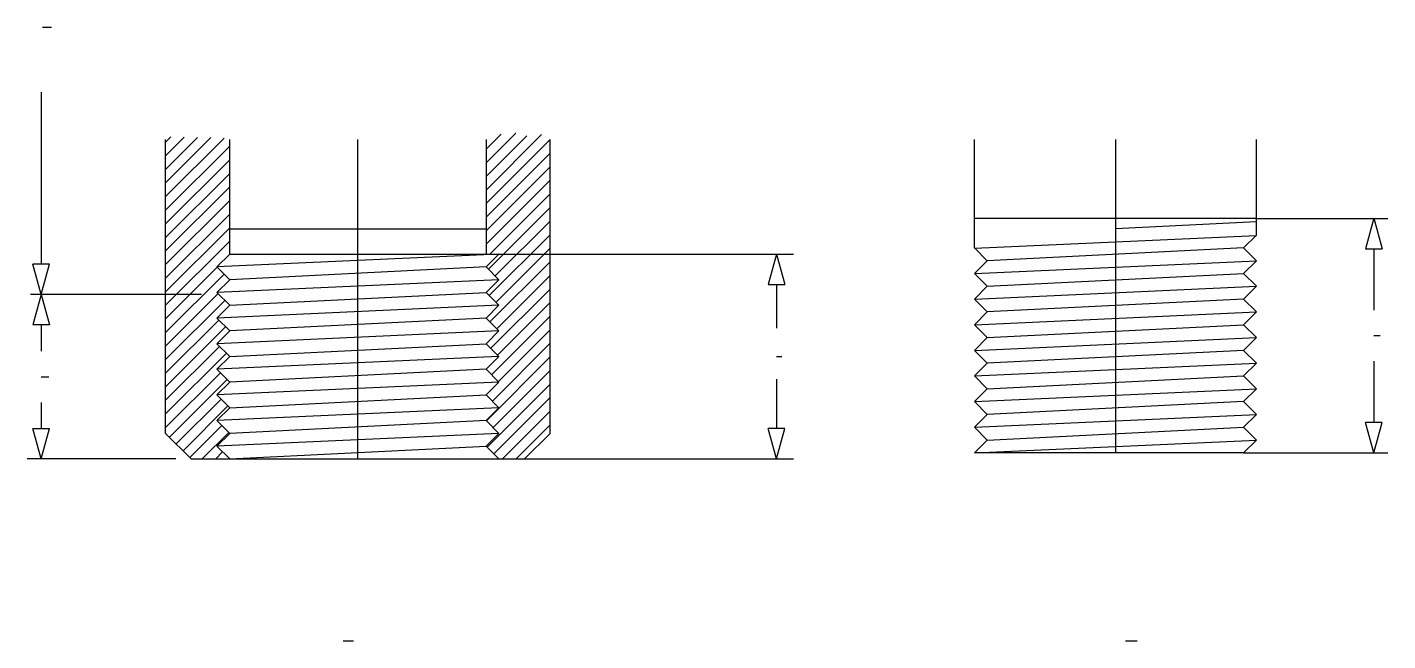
# Model space of a CAD drawing. Extents: x 310 to 1372, y 325 to 804.
import ezdxf

# ---------------------------------------------------------------- set-up
doc = ezdxf.new("R2010")
doc.units = 0
doc.header["$MEASUREMENT"] = 0
doc.layers.get('0').update_dxf_attribs({"linetype": 'CONTINUOUS'})
doc.layers.add('1', color=7, linetype='CONTINUOUS')

msp = doc.modelspace()

# ---------------------------------------------------------------- linework, layer by layer
at = {"color": 4, "linetype": 'Continuous'}
for p, q in [((418.2, 714.6), (422.3, 718.7)), ((418.2, 704), (432.8, 718.6)), ((418.2, 693.4), (443.2, 718.4)), ((418.2, 682.8), (453.6, 718.2)), ((418.2, 672.2), (463.9, 717.8)), ((418.2, 661.6), (468.2, 711.6)), ((668.2, 698.5), (691.3, 721.6)), ((668.2, 709.1), (679.9, 720.8)), ((668.2, 677.3), (711.5, 720.6)), ((668.2, 687.9), (699.9, 719.5)), ((668.2, 666.7), (718.2, 716.7)), ((418.2, 651), (468.2, 701)), ((668.2, 656.1), (718.2, 706.1)), ((418.2, 640.3), (468.2, 690.3)), ((668.2, 645.5), (718.2, 695.5)), ((418.2, 629.7), (468.2, 679.7)), ((668.2, 634.9), (718.2, 684.9)), ((418.2, 619.1), (468.2, 669.1)), ((671.2, 627.3), (718.2, 674.3)), ((418.2, 608.5), (468.2, 658.5)), ((670, 615.5), (718.2, 663.6)), ((418.2, 597.9), (468.2, 647.9)), ((675.3, 610.2), (718.2, 653)), ((418.2, 587.3), (468.2, 637.3)), ((670.6, 594.9), (718.2, 642.4)), ((675.9, 589.6), (718.2, 631.8)), ((418.2, 576.7), (458.5, 617)), ((671.2, 574.3), (718.2, 621.2)), ((418.2, 566.1), (463.8, 611.7)), ((676.5, 569), (718.2, 610.6)), ((418.2, 555.5), (459.1, 596.4)), ((671.8, 553.7), (718.2, 600)), ((418.2, 544.9), (464.4, 591.1)), ((677.2, 548.3), (718.2, 589.4)), ((418.2, 534.3), (459.7, 575.8)), ((672.5, 533), (718.2, 578.8)), ((418.2, 523.7), (465, 570.5)), ((677.8, 527.7), (718.2, 568.2)), ((418.2, 513.1), (460.3, 555.2)), ((673.1, 512.4), (718.2, 557.6)), ((418.2, 502.5), (465.6, 549.9)), ((668.4, 497.1), (718.2, 547)), ((418.2, 491.9), (460.9, 534.6)), ((673.7, 491.8), (718.2, 536.4)), ((421.2, 484.3), (466.2, 529.3)), ((669, 476.5), (718.2, 525.8)), ((426.5, 479), (461.5, 514)), ((674.3, 471.2), (718.2, 515.2)), ((431.8, 473.7), (466.8, 508.7)), ((681, 467.3), (718.2, 504.5)), ((437.1, 468.4), (462.1, 493.4)), ((691.6, 467.3), (718.2, 493.9)), ((446.7, 467.3), (467.4, 488.1)), ((457.3, 467.3), (462.7, 472.8))]:
    msp.add_line(p, q, dxfattribs=at)
at = {"layer": '1', "color": 2, "linetype": 'Continuous'}
for p, q in [((322.3, 804.4), (329.3, 804.4)), ((556.7, 325.3), (564.7, 325.3)), ((1167, 325.3), (1176, 325.3))]:
    msp.add_line(p, q, dxfattribs=at)
at = {"layer": '1', "color": 3, "linetype": 'Continuous'}
for p, q in [((321.2, 753.7), (321.2, 619.5)), ((1269.1, 655), (1371.6, 655)), ((1360.6, 655.2), (1354.1, 631.5)), ((1360.6, 655.2), (1367.2, 631.5)), ((678.2, 627.3), (908.1, 627.3)), ((894.8, 627.3), (888.2, 603.6)), ((894.8, 627.3), (901.3, 603.6)), ((1354.1, 631.5), (1367.2, 631.5)), ((1360.6, 631.5), (1360.6, 583.6)), ((321.2, 595.8), (314.6, 619.5)), ((327.7, 619.5), (314.6, 619.5)), ((321.2, 595.8), (327.7, 619.5)), ((446.3, 595.8), (312.7, 595.8)), ((321.2, 595.8), (314.6, 572.1)), ((321.2, 595.8), (327.7, 572.1)), ((888.2, 603.6), (901.3, 603.6)), ((894.8, 603.6), (894.8, 569.5)), ((327.7, 572.1), (314.6, 572.1)), ((321.2, 572.1), (321.2, 551.5)), ((1360.6, 543.6), (1360.6, 495.8)), ((894.8, 529.5), (894.8, 491)), ((321.2, 511.5), (321.2, 491)), ((321.2, 467.3), (314.6, 491)), ((314.6, 491), (327.7, 491)), ((321.2, 467.3), (327.7, 491)), ((901.3, 491), (888.2, 491)), ((894.8, 467.3), (888.2, 491)), ((894.8, 467.3), (901.3, 491)), ((1360.6, 472.1), (1354.1, 495.8)), ((1367.2, 495.8), (1354.1, 495.8)), ((1360.6, 472.1), (1367.2, 495.8)), ((426.3, 467.3), (310.2, 467.3)), ((698.2, 467.3), (908.1, 467.3)), ((1259.1, 472.1), (1371.6, 472.1))]:
    msp.add_line(p, q, dxfattribs=at)
at = {"layer": '1', "color": 7, "linetype": 'Continuous'}
for p, q in [((418.2, 487.3), (418.2, 716.8)), ((468.2, 627.3), (468.2, 716.8)), ((668.2, 716.8), (668.2, 627.3)), ((718.2, 487.3), (718.2, 716.8)), ((1049.1, 632.1), (1049.1, 716.8)), ((1269.1, 642.1), (1269.1, 716.8)), ((1269.1, 655), (1049.1, 655)), ((1269.1, 652.4), (1159.1, 646.9)), ((468.2, 646.9), (668.2, 646.9)), ((1269.1, 642.1), (1259.1, 632.1)), ((458.2, 617.3), (468.2, 627.3)), ((468.2, 627.3), (678.2, 627.3)), ((668.2, 617.3), (678.2, 627.3)), ((1049.1, 632.1), (1059.1, 622.1)), ((1259.1, 632.1), (1059.1, 622.1)), ((1259.1, 632.1), (1269.1, 622.1)), ((468.2, 607.3), (458.2, 617.3)), ((668.2, 617.3), (468.2, 607.3)), ((678.2, 607.3), (668.2, 617.3)), ((1059.1, 622.1), (1049.1, 612.1)), ((1269.1, 622.1), (1259.1, 612.1)), ((458.2, 597.3), (468.2, 607.3)), ((668.2, 597.3), (678.2, 607.3)), ((1049.1, 612.1), (1059.1, 602.1)), ((1059.1, 602.1), (1259.1, 612.1)), ((1259.1, 612.1), (1269.1, 602.1)), ((468.2, 587.3), (458.2, 597.3)), ((468.2, 587.3), (668.2, 597.3)), ((678.2, 587.3), (668.2, 597.3)), ((1059.1, 602.1), (1049.1, 592.1)), ((1269.1, 602.1), (1259.1, 592.1)), ((458.2, 577.3), (468.2, 587.3)), ((668.2, 577.3), (678.2, 587.3)), ((1049.1, 592.1), (1059.1, 582.1)), ((1259.1, 592.1), (1059.1, 582.1)), ((1259.1, 592.1), (1269.1, 582.1)), ((468.2, 567.3), (458.2, 577.3)), ((668.2, 577.3), (468.2, 567.3)), ((678.2, 567.3), (668.2, 577.3)), ((1059.1, 582.1), (1049.1, 572.1)), ((1269.1, 582.1), (1259.1, 572.1)), ((458.2, 557.3), (468.2, 567.3)), ((668.2, 557.3), (678.2, 567.3)), ((1049.1, 572.1), (1059.1, 562.1)), ((1059.1, 562.1), (1259.1, 572.1)), ((1259.1, 572.1), (1269.1, 562.1)), ((468.2, 547.3), (458.2, 557.3)), ((468.2, 547.3), (668.2, 557.3)), ((678.2, 547.3), (668.2, 557.3)), ((1059.1, 562.1), (1049.1, 552.1)), ((1049.1, 552.1), (1059.1, 542.1)), ((1259.1, 552.1), (1059.1, 542.1)), ((1269.1, 562.1), (1259.1, 552.1)), ((1259.1, 552.1), (1269.1, 542.1)), ((458.2, 537.3), (468.2, 547.3)), ((668.2, 537.3), (678.2, 547.3)), ((1059.1, 542.1), (1049.1, 532.1)), ((1269.1, 542.1), (1259.1, 532.1)), ((468.2, 527.3), (458.2, 537.3)), ((668.2, 537.3), (468.2, 527.3)), ((678.2, 527.3), (668.2, 537.3)), ((1049.1, 532.1), (1059.1, 522.1)), ((1059.1, 522.1), (1259.1, 532.1)), ((1259.1, 532.1), (1269.1, 522.1)), ((458.2, 517.3), (468.2, 527.3)), ((668.2, 517.3), (678.2, 527.3)), ((1059.1, 522.1), (1049.1, 512.1)), ((1269.1, 522.1), (1259.1, 512.1)), ((468.2, 507.3), (458.2, 517.3)), ((468.2, 507.3), (668.2, 517.3)), ((678.2, 507.3), (668.2, 517.3)), ((1049.1, 512.1), (1059.1, 502.1)), ((1259.1, 512.1), (1059.1, 502.1)), ((1259.1, 512.1), (1269.1, 502.1)), ((458.2, 497.3), (468.2, 507.3)), ((668.2, 497.3), (678.2, 507.3)), ((1059.1, 502.1), (1049.1, 492.1)), ((1269.1, 502.1), (1259.1, 492.1)), ((468.2, 487.3), (458.2, 497.3)), ((668.2, 497.3), (468.2, 487.3)), ((678.2, 487.3), (668.2, 497.3)), ((1049.1, 492.1), (1059.1, 482.1)), ((1059.1, 482.1), (1259.1, 492.1)), ((1259.1, 492.1), (1269.1, 482.1)), ((418.2, 487.3), (438.2, 467.3)), ((458.2, 477.3), (468.2, 487.3)), ((668.2, 477.3), (678.2, 487.3)), ((718.2, 487.3), (698.2, 467.3)), ((1059.1, 482.1), (1049.1, 472.1)), ((1269.1, 482.1), (1259.1, 472.1)), ((438.2, 467.3), (698.2, 467.3)), ((468.2, 467.3), (458.2, 477.3)), ((468.2, 467.3), (668.2, 477.3)), ((678.2, 467.3), (668.2, 477.3)), ((1259.1, 472.1), (1049.1, 472.1))]:
    msp.add_line(p, q, dxfattribs=at)
at = {"layer": '1', "color": 4, "linetype": 'Continuous'}
for p, q in [((568.2, 467.3), (568.2, 716.8)), ((1159.1, 716.8), (1159.1, 472.1)), ((1049.1, 631.9), (1269.1, 641.9)), ((678.2, 627.3), (458.2, 617.3)), ((1049.1, 612.1), (1269.1, 622.1)), ((678.2, 607.3), (458.2, 597.3)), ((1049.1, 592.1), (1269.1, 602.1)), ((678.2, 587.3), (458.2, 577.3)), ((1049.1, 572.1), (1269.1, 582.1)), ((678.2, 567.3), (458.2, 557.3)), ((1049.1, 552.1), (1269.1, 562.1)), ((678.2, 547.3), (458.2, 537.3)), ((1049.1, 532.1), (1269.1, 542.1)), ((678.2, 527.3), (458.2, 517.3)), ((1049.1, 512.1), (1269.1, 522.1)), ((678.2, 507.3), (458.2, 497.3)), ((1049.1, 492.1), (1269.1, 502.1)), ((678.2, 487.3), (458.2, 477.3)), ((1049.1, 472.1), (1269.1, 482.1))]:
    msp.add_line(p, q, dxfattribs=at)
at = {"layer": '1', "color": 5, "linetype": 'Continuous'}
for p, q in [((1360.6, 563.6), (1365.6, 563.6)), ((894.8, 547.3), (898.8, 547.3)), ((321.2, 531.5), (327.2, 531.5))]:
    msp.add_line(p, q, dxfattribs=at)

doc.saveas('drawing.dxf')
